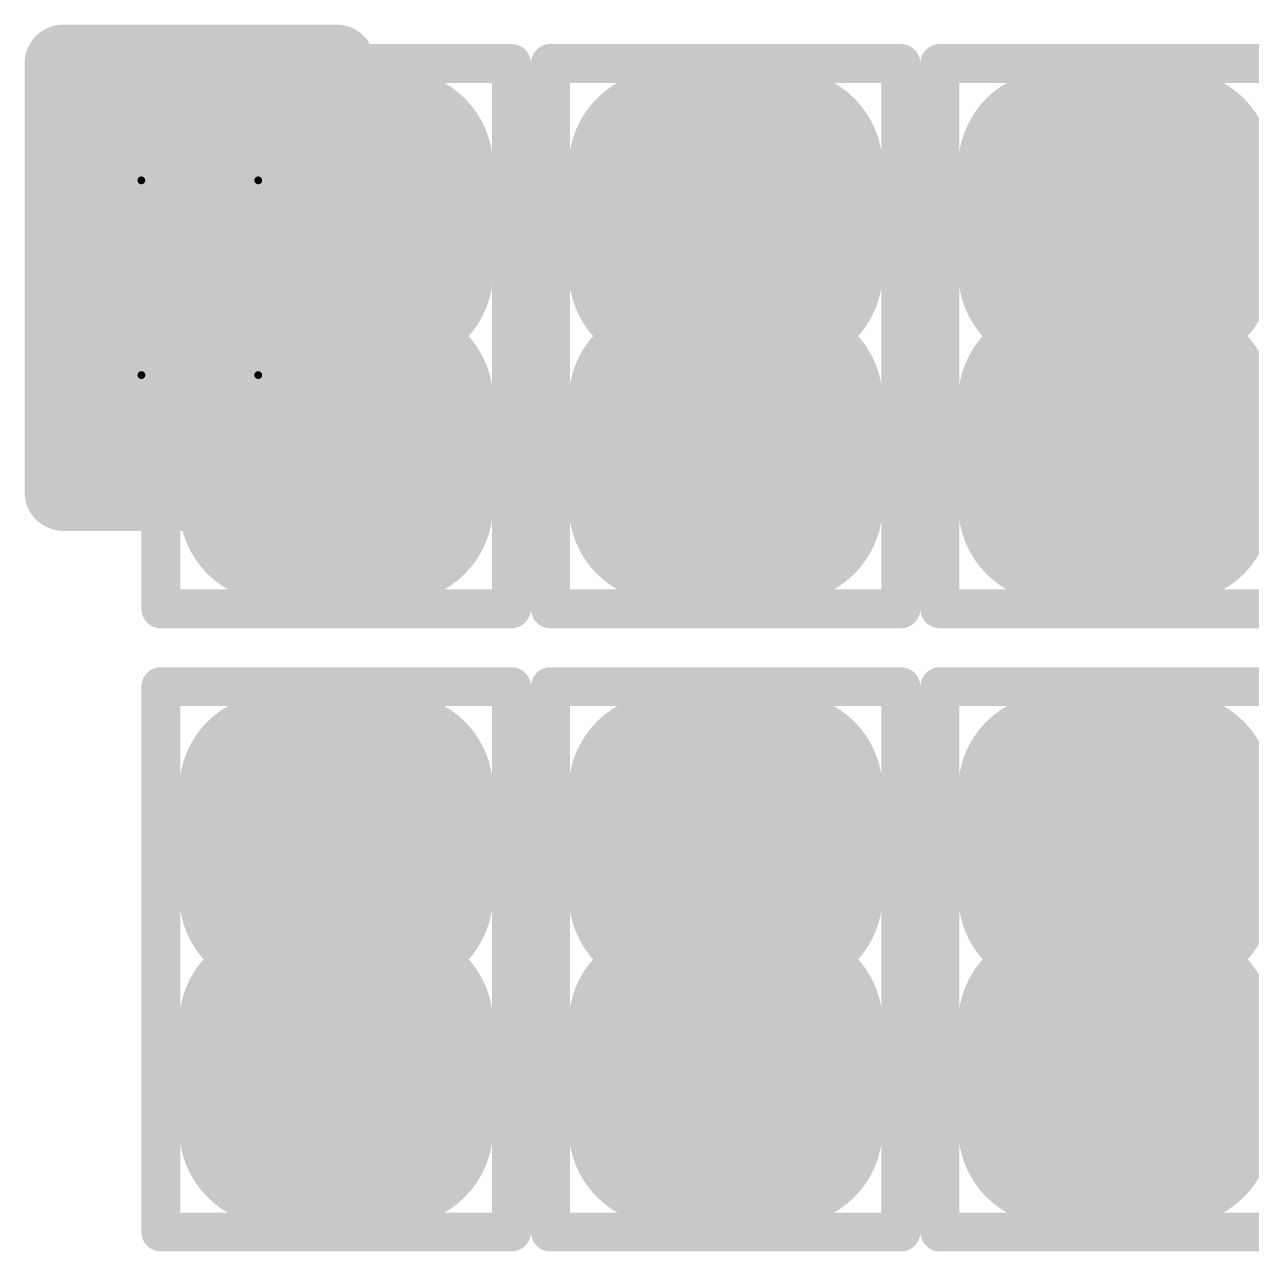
# Model space of a CAD drawing. Header units: millimetres. Extents: x 169 to 355, y 129 to 253.
# Drawn here: x 184.775 to 186.35, y 157.25 to 158.825 of the extents above; entities that cross this region are included whole.
import ezdxf

# ---------------------------------------------------------------- set-up
doc = ezdxf.new("R2010")
doc.units = ezdxf.units.MM
for name, color, linetype in [('BottomLayer', 5, 'Continuous'), ('BottomPaste', 16, 'Continuous'), ('BottomSolder', 6, 'Continuous'), ('Mechanical1', 6, 'Continuous'), ('Mechanical15', 56, 'Continuous'), ('TopLayer', 1, 'Continuous'), ('TopPaste', 8, 'Continuous'), ('TopSolder', 216, 'Continuous')]:
    doc.layers.add(name, color=color, linetype=linetype)

# ---------------------------------------------------------------- blocks, each defined once
blk = doc.blocks.new('R01005_B_1300')
at = {"layer": 'BottomLayer', "const_width": 0.0225}
for points in [[(-0.2287, 0.0775, 1), (-0.2063, 0.0775, 1)], [(-0.0937, 0.0775, 1), (-0.0712, 0.0775, 1)], [(0.0712, 0.0775, 1), (0.0937, 0.0775, 1)], [(0.2063, 0.0775, 1), (0.2287, 0.0775, 1)], [(-0.2287, -0.0775, 1), (-0.2063, -0.0775, 1)], [(-0.0937, -0.0775, 1), (-0.0712, -0.0775, 1)], [(0.0712, -0.0775, 1), (0.0937, -0.0775, 1)], [(0.2063, -0.0775, 1), (0.2287, -0.0775, 1)]]:
    blk.add_lwpolyline(points, format="xyb", close=True, dxfattribs=at)
at = {"layer": 'BottomLayer'}
for points in [[(-0.0825, -0.1), (-0.0825, 0.1), (-0.2175, -0.1), (-0.2175, 0.1)], [(0.2175, -0.1), (0.2175, 0.1), (0.0825, -0.1), (0.0825, 0.1)], [(-0.06, -0.0775), (-0.06, 0.0775), (-0.24, -0.0775), (-0.24, 0.0775)], [(0.24, -0.0775), (0.24, 0.0775), (0.06, -0.0775), (0.06, 0.0775)]]:
    blk.add_solid(points, dxfattribs=at)
at = {"layer": 'BottomPaste', "const_width": 0.0225}
for points in [[(-0.2287, 0.0775, 1), (-0.2063, 0.0775, 1)], [(-0.0937, 0.0775, 1), (-0.0712, 0.0775, 1)], [(0.0712, 0.0775, 1), (0.0937, 0.0775, 1)], [(0.2063, 0.0775, 1), (0.2287, 0.0775, 1)], [(-0.2287, -0.0775, 1), (-0.2063, -0.0775, 1)], [(-0.0937, -0.0775, 1), (-0.0712, -0.0775, 1)], [(0.0712, -0.0775, 1), (0.0937, -0.0775, 1)], [(0.2063, -0.0775, 1), (0.2287, -0.0775, 1)]]:
    blk.add_lwpolyline(points, format="xyb", close=True, dxfattribs=at)
at = {"layer": 'BottomPaste'}
for points in [[(-0.0825, -0.1), (-0.0825, 0.1), (-0.2175, -0.1), (-0.2175, 0.1)], [(0.2175, -0.1), (0.2175, 0.1), (0.0825, -0.1), (0.0825, 0.1)], [(-0.06, -0.0775), (-0.06, 0.0775), (-0.24, -0.0775), (-0.24, 0.0775)], [(0.24, -0.0775), (0.24, 0.0775), (0.06, -0.0775), (0.06, 0.0775)]]:
    blk.add_solid(points, dxfattribs=at)
at = {"layer": 'BottomSolder', "const_width": 0.1241}
for points in [[(-0.2795, 0.0775, 1), (-0.1555, 0.0775, 1)], [(-0.1445, 0.0775, 1), (-0.0204, 0.0775, 1)], [(0.0204, 0.0775, 1), (0.1445, 0.0775, 1)], [(0.1555, 0.0775, 1), (0.2795, 0.0775, 1)], [(-0.2795, -0.0775, 1), (-0.1555, -0.0775, 1)], [(-0.1445, -0.0775, 1), (-0.0204, -0.0775, 1)], [(0.0204, -0.0775, 1), (0.1445, -0.0775, 1)], [(0.1555, -0.0775, 1), (0.2795, -0.0775, 1)]]:
    blk.add_lwpolyline(points, format="xyb", close=True, dxfattribs=at)
at = {"layer": 'BottomSolder'}
for points in [[(-0.0825, -0.2016), (-0.0825, 0.2016), (-0.2175, -0.2016), (-0.2175, 0.2016)], [(0.2175, -0.2016), (0.2175, 0.2016), (0.0825, -0.2016), (0.0825, 0.2016)], [(0.0416, -0.0775), (0.0416, 0.0775), (-0.3416, -0.0775), (-0.3416, 0.0775)], [(0.3416, -0.0775), (0.3416, 0.0775), (-0.0416, -0.0775), (-0.0416, 0.0775)]]:
    blk.add_solid(points, dxfattribs=at)
at = {"layer": 'Mechanical1', "const_width": 0.05}
for points in [[(-0.1999, 0.0999), (-0.1999, -0.1001)], [(-0.1999, 0.0999), (0.2001, 0.0999)], [(0.2001, 0.0999), (0.2001, -0.1001)], [(-0.1999, -0.1001), (0.2001, -0.1001)]]:
    blk.add_lwpolyline(points, dxfattribs=at)
at = {"layer": 'Mechanical1', "const_width": 0.025}
for points in [[(-0.2124, 0.0999, 1), (-0.1874, 0.0999, 1)], [(-0.2124, 0.0999, 1), (-0.1874, 0.0999, 1)], [(0.1876, 0.0999, 1), (0.2126, 0.0999, 1)], [(0.1876, 0.0999, 1), (0.2126, 0.0999, 1)], [(-0.2124, -0.1001, 1), (-0.1874, -0.1001, 1)], [(-0.2124, -0.1001, 1), (-0.1874, -0.1001, 1)], [(0.1876, -0.1001, 1), (0.2126, -0.1001, 1)], [(0.1876, -0.1001, 1), (0.2126, -0.1001, 1)]]:
    blk.add_lwpolyline(points, format="xyb", close=True, dxfattribs=at)
at = {"layer": 'Mechanical15', "const_width": 0.05}
for points in [[(-0.35, 0.225), (-0.35, -0.225)], [(-0.35, 0.225), (0.35, 0.225)], [(0.35, 0.225), (0.35, -0.225)], [(0, 0.125), (0, -0.125)], [(-0.15, 0), (0.15, 0)], [(-0.35, -0.225), (0.35, -0.225)]]:
    blk.add_lwpolyline(points, dxfattribs=at)
at = {"layer": 'Mechanical15', "const_width": 0.025}
for points in [[(-0.3625, 0.225, 1), (-0.3375, 0.225, 1)], [(-0.3625, 0.225, 1), (-0.3375, 0.225, 1)], [(0.3375, 0.225, 1), (0.3625, 0.225, 1)], [(0.3375, 0.225, 1), (0.3625, 0.225, 1)], [(-0.0125, 0.125, 1), (0.0125, 0.125, 1)], [(-0.1625, 0, 1), (-0.1375, 0, 1)], [(0.1375, 0, 1), (0.1625, 0, 1)], [(-0.0125, -0.125, 1), (0.0125, -0.125, 1)], [(-0.3625, -0.225, 1), (-0.3375, -0.225, 1)], [(-0.3625, -0.225, 1), (-0.3375, -0.225, 1)], [(0.3375, -0.225, 1), (0.3625, -0.225, 1)], [(0.3375, -0.225, 1), (0.3625, -0.225, 1)]]:
    blk.add_lwpolyline(points, format="xyb", close=True, dxfattribs=at)
blk = doc.blocks.new('R01005_B_1321')
at = {"layer": 'BottomLayer', "const_width": 0.0225}
for points in [[(-0.2287, 0.0775, 1), (-0.2063, 0.0775, 1)], [(-0.0937, 0.0775, 1), (-0.0712, 0.0775, 1)], [(0.0712, 0.0775, 1), (0.0937, 0.0775, 1)], [(0.2063, 0.0775, 1), (0.2287, 0.0775, 1)], [(-0.2287, -0.0775, 1), (-0.2063, -0.0775, 1)], [(-0.0937, -0.0775, 1), (-0.0712, -0.0775, 1)], [(0.0712, -0.0775, 1), (0.0937, -0.0775, 1)], [(0.2063, -0.0775, 1), (0.2287, -0.0775, 1)]]:
    blk.add_lwpolyline(points, format="xyb", close=True, dxfattribs=at)
at = {"layer": 'BottomLayer'}
for points in [[(-0.0825, -0.1), (-0.0825, 0.1), (-0.2175, -0.1), (-0.2175, 0.1)], [(0.2175, -0.1), (0.2175, 0.1), (0.0825, -0.1), (0.0825, 0.1)], [(-0.06, -0.0775), (-0.06, 0.0775), (-0.24, -0.0775), (-0.24, 0.0775)], [(0.24, -0.0775), (0.24, 0.0775), (0.06, -0.0775), (0.06, 0.0775)]]:
    blk.add_solid(points, dxfattribs=at)
at = {"layer": 'BottomPaste', "const_width": 0.0225}
for points in [[(-0.2287, 0.0775, 1), (-0.2063, 0.0775, 1)], [(-0.0937, 0.0775, 1), (-0.0712, 0.0775, 1)], [(0.0712, 0.0775, 1), (0.0937, 0.0775, 1)], [(0.2063, 0.0775, 1), (0.2287, 0.0775, 1)], [(-0.2287, -0.0775, 1), (-0.2063, -0.0775, 1)], [(-0.0937, -0.0775, 1), (-0.0712, -0.0775, 1)], [(0.0712, -0.0775, 1), (0.0937, -0.0775, 1)], [(0.2063, -0.0775, 1), (0.2287, -0.0775, 1)]]:
    blk.add_lwpolyline(points, format="xyb", close=True, dxfattribs=at)
at = {"layer": 'BottomPaste'}
for points in [[(-0.0825, -0.1), (-0.0825, 0.1), (-0.2175, -0.1), (-0.2175, 0.1)], [(0.2175, -0.1), (0.2175, 0.1), (0.0825, -0.1), (0.0825, 0.1)], [(-0.06, -0.0775), (-0.06, 0.0775), (-0.24, -0.0775), (-0.24, 0.0775)], [(0.24, -0.0775), (0.24, 0.0775), (0.06, -0.0775), (0.06, 0.0775)]]:
    blk.add_solid(points, dxfattribs=at)
at = {"layer": 'BottomSolder', "const_width": 0.1241}
for points in [[(-0.2795, 0.0775, 1), (-0.1555, 0.0775, 1)], [(-0.1445, 0.0775, 1), (-0.0204, 0.0775, 1)], [(0.0204, 0.0775, 1), (0.1445, 0.0775, 1)], [(0.1555, 0.0775, 1), (0.2795, 0.0775, 1)], [(-0.2795, -0.0775, 1), (-0.1555, -0.0775, 1)], [(-0.1445, -0.0775, 1), (-0.0204, -0.0775, 1)], [(0.0204, -0.0775, 1), (0.1445, -0.0775, 1)], [(0.1555, -0.0775, 1), (0.2795, -0.0775, 1)]]:
    blk.add_lwpolyline(points, format="xyb", close=True, dxfattribs=at)
at = {"layer": 'BottomSolder'}
for points in [[(-0.0825, -0.2016), (-0.0825, 0.2016), (-0.2175, -0.2016), (-0.2175, 0.2016)], [(0.2175, -0.2016), (0.2175, 0.2016), (0.0825, -0.2016), (0.0825, 0.2016)], [(0.0416, -0.0775), (0.0416, 0.0775), (-0.3416, -0.0775), (-0.3416, 0.0775)], [(0.3416, -0.0775), (0.3416, 0.0775), (-0.0416, -0.0775), (-0.0416, 0.0775)]]:
    blk.add_solid(points, dxfattribs=at)
at = {"layer": 'Mechanical1', "const_width": 0.05}
for points in [[(-0.1999, 0.0999), (-0.1999, -0.1001)], [(-0.1999, 0.0999), (0.2001, 0.0999)], [(0.2001, 0.0999), (0.2001, -0.1001)], [(-0.1999, -0.1001), (0.2001, -0.1001)]]:
    blk.add_lwpolyline(points, dxfattribs=at)
at = {"layer": 'Mechanical1', "const_width": 0.025}
for points in [[(-0.2124, 0.0999, 1), (-0.1874, 0.0999, 1)], [(-0.2124, 0.0999, 1), (-0.1874, 0.0999, 1)], [(0.1876, 0.0999, 1), (0.2126, 0.0999, 1)], [(0.1876, 0.0999, 1), (0.2126, 0.0999, 1)], [(-0.2124, -0.1001, 1), (-0.1874, -0.1001, 1)], [(-0.2124, -0.1001, 1), (-0.1874, -0.1001, 1)], [(0.1876, -0.1001, 1), (0.2126, -0.1001, 1)], [(0.1876, -0.1001, 1), (0.2126, -0.1001, 1)]]:
    blk.add_lwpolyline(points, format="xyb", close=True, dxfattribs=at)
at = {"layer": 'Mechanical15', "const_width": 0.05}
for points in [[(-0.35, 0.225), (-0.35, -0.225)], [(-0.35, 0.225), (0.35, 0.225)], [(0.35, 0.225), (0.35, -0.225)], [(0, 0.125), (0, -0.125)], [(-0.15, 0), (0.15, 0)], [(-0.35, -0.225), (0.35, -0.225)]]:
    blk.add_lwpolyline(points, dxfattribs=at)
at = {"layer": 'Mechanical15', "const_width": 0.025}
for points in [[(-0.3625, 0.225, 1), (-0.3375, 0.225, 1)], [(-0.3625, 0.225, 1), (-0.3375, 0.225, 1)], [(0.3375, 0.225, 1), (0.3625, 0.225, 1)], [(0.3375, 0.225, 1), (0.3625, 0.225, 1)], [(-0.0125, 0.125, 1), (0.0125, 0.125, 1)], [(-0.1625, 0, 1), (-0.1375, 0, 1)], [(0.1375, 0, 1), (0.1625, 0, 1)], [(-0.0125, -0.125, 1), (0.0125, -0.125, 1)], [(-0.3625, -0.225, 1), (-0.3375, -0.225, 1)], [(-0.3625, -0.225, 1), (-0.3375, -0.225, 1)], [(0.3375, -0.225, 1), (0.3625, -0.225, 1)], [(0.3375, -0.225, 1), (0.3625, -0.225, 1)]]:
    blk.add_lwpolyline(points, format="xyb", close=True, dxfattribs=at)
blk = doc.blocks.new('R01005_B_1365')
at = {"layer": 'BottomLayer', "const_width": 0.0225}
for points in [[(-0.2287, 0.0775, 1), (-0.2063, 0.0775, 1)], [(-0.0937, 0.0775, 1), (-0.0712, 0.0775, 1)], [(0.0712, 0.0775, 1), (0.0937, 0.0775, 1)], [(0.2063, 0.0775, 1), (0.2287, 0.0775, 1)], [(-0.2287, -0.0775, 1), (-0.2063, -0.0775, 1)], [(-0.0937, -0.0775, 1), (-0.0712, -0.0775, 1)], [(0.0712, -0.0775, 1), (0.0937, -0.0775, 1)], [(0.2063, -0.0775, 1), (0.2287, -0.0775, 1)]]:
    blk.add_lwpolyline(points, format="xyb", close=True, dxfattribs=at)
at = {"layer": 'BottomLayer'}
for points in [[(-0.0825, -0.1), (-0.0825, 0.1), (-0.2175, -0.1), (-0.2175, 0.1)], [(0.2175, -0.1), (0.2175, 0.1), (0.0825, -0.1), (0.0825, 0.1)], [(-0.06, -0.0775), (-0.06, 0.0775), (-0.24, -0.0775), (-0.24, 0.0775)], [(0.24, -0.0775), (0.24, 0.0775), (0.06, -0.0775), (0.06, 0.0775)]]:
    blk.add_solid(points, dxfattribs=at)
at = {"layer": 'BottomPaste', "const_width": 0.0225}
for points in [[(-0.2287, 0.0775, 1), (-0.2063, 0.0775, 1)], [(-0.0937, 0.0775, 1), (-0.0712, 0.0775, 1)], [(0.0712, 0.0775, 1), (0.0937, 0.0775, 1)], [(0.2063, 0.0775, 1), (0.2287, 0.0775, 1)], [(-0.2287, -0.0775, 1), (-0.2063, -0.0775, 1)], [(-0.0937, -0.0775, 1), (-0.0712, -0.0775, 1)], [(0.0712, -0.0775, 1), (0.0937, -0.0775, 1)], [(0.2063, -0.0775, 1), (0.2287, -0.0775, 1)]]:
    blk.add_lwpolyline(points, format="xyb", close=True, dxfattribs=at)
at = {"layer": 'BottomPaste'}
for points in [[(-0.0825, -0.1), (-0.0825, 0.1), (-0.2175, -0.1), (-0.2175, 0.1)], [(0.2175, -0.1), (0.2175, 0.1), (0.0825, -0.1), (0.0825, 0.1)], [(-0.06, -0.0775), (-0.06, 0.0775), (-0.24, -0.0775), (-0.24, 0.0775)], [(0.24, -0.0775), (0.24, 0.0775), (0.06, -0.0775), (0.06, 0.0775)]]:
    blk.add_solid(points, dxfattribs=at)
at = {"layer": 'BottomSolder', "const_width": 0.1241}
for points in [[(-0.2795, 0.0775, 1), (-0.1555, 0.0775, 1)], [(-0.1445, 0.0775, 1), (-0.0204, 0.0775, 1)], [(0.0204, 0.0775, 1), (0.1445, 0.0775, 1)], [(0.1555, 0.0775, 1), (0.2795, 0.0775, 1)], [(-0.2795, -0.0775, 1), (-0.1555, -0.0775, 1)], [(-0.1445, -0.0775, 1), (-0.0204, -0.0775, 1)], [(0.0204, -0.0775, 1), (0.1445, -0.0775, 1)], [(0.1555, -0.0775, 1), (0.2795, -0.0775, 1)]]:
    blk.add_lwpolyline(points, format="xyb", close=True, dxfattribs=at)
at = {"layer": 'BottomSolder'}
for points in [[(-0.0825, -0.2016), (-0.0825, 0.2016), (-0.2175, -0.2016), (-0.2175, 0.2016)], [(0.2175, -0.2016), (0.2175, 0.2016), (0.0825, -0.2016), (0.0825, 0.2016)], [(0.0416, -0.0775), (0.0416, 0.0775), (-0.3416, -0.0775), (-0.3416, 0.0775)], [(0.3416, -0.0775), (0.3416, 0.0775), (-0.0416, -0.0775), (-0.0416, 0.0775)]]:
    blk.add_solid(points, dxfattribs=at)
at = {"layer": 'Mechanical1', "const_width": 0.05}
for points in [[(-0.1999, 0.0999), (-0.1999, -0.1001)], [(-0.1999, 0.0999), (0.2001, 0.0999)], [(0.2001, 0.0999), (0.2001, -0.1001)], [(-0.1999, -0.1001), (0.2001, -0.1001)]]:
    blk.add_lwpolyline(points, dxfattribs=at)
at = {"layer": 'Mechanical1', "const_width": 0.025}
for points in [[(-0.2124, 0.0999, 1), (-0.1874, 0.0999, 1)], [(-0.2124, 0.0999, 1), (-0.1874, 0.0999, 1)], [(0.1876, 0.0999, 1), (0.2126, 0.0999, 1)], [(0.1876, 0.0999, 1), (0.2126, 0.0999, 1)], [(-0.2124, -0.1001, 1), (-0.1874, -0.1001, 1)], [(-0.2124, -0.1001, 1), (-0.1874, -0.1001, 1)], [(0.1876, -0.1001, 1), (0.2126, -0.1001, 1)], [(0.1876, -0.1001, 1), (0.2126, -0.1001, 1)]]:
    blk.add_lwpolyline(points, format="xyb", close=True, dxfattribs=at)
at = {"layer": 'Mechanical15', "const_width": 0.05}
for points in [[(-0.35, 0.225), (-0.35, -0.225)], [(-0.35, 0.225), (0.35, 0.225)], [(0.35, 0.225), (0.35, -0.225)], [(0, 0.125), (0, -0.125)], [(-0.15, 0), (0.15, 0)], [(-0.35, -0.225), (0.35, -0.225)]]:
    blk.add_lwpolyline(points, dxfattribs=at)
at = {"layer": 'Mechanical15', "const_width": 0.025}
for points in [[(-0.3625, 0.225, 1), (-0.3375, 0.225, 1)], [(-0.3625, 0.225, 1), (-0.3375, 0.225, 1)], [(0.3375, 0.225, 1), (0.3625, 0.225, 1)], [(0.3375, 0.225, 1), (0.3625, 0.225, 1)], [(-0.0125, 0.125, 1), (0.0125, 0.125, 1)], [(-0.1625, 0, 1), (-0.1375, 0, 1)], [(0.1375, 0, 1), (0.1625, 0, 1)], [(-0.0125, -0.125, 1), (0.0125, -0.125, 1)], [(-0.3625, -0.225, 1), (-0.3375, -0.225, 1)], [(-0.3625, -0.225, 1), (-0.3375, -0.225, 1)], [(0.3375, -0.225, 1), (0.3625, -0.225, 1)], [(0.3375, -0.225, 1), (0.3625, -0.225, 1)]]:
    blk.add_lwpolyline(points, format="xyb", close=True, dxfattribs=at)
blk = doc.blocks.new('R01005_B_1372')
at = {"layer": 'BottomLayer', "const_width": 0.0225}
for points in [[(-0.2287, 0.0775, 1), (-0.2063, 0.0775, 1)], [(-0.0937, 0.0775, 1), (-0.0712, 0.0775, 1)], [(0.0712, 0.0775, 1), (0.0937, 0.0775, 1)], [(0.2063, 0.0775, 1), (0.2287, 0.0775, 1)], [(-0.2287, -0.0775, 1), (-0.2063, -0.0775, 1)], [(-0.0937, -0.0775, 1), (-0.0712, -0.0775, 1)], [(0.0712, -0.0775, 1), (0.0937, -0.0775, 1)], [(0.2063, -0.0775, 1), (0.2287, -0.0775, 1)]]:
    blk.add_lwpolyline(points, format="xyb", close=True, dxfattribs=at)
at = {"layer": 'BottomLayer'}
for points in [[(-0.0825, -0.1), (-0.0825, 0.1), (-0.2175, -0.1), (-0.2175, 0.1)], [(0.2175, -0.1), (0.2175, 0.1), (0.0825, -0.1), (0.0825, 0.1)], [(-0.06, -0.0775), (-0.06, 0.0775), (-0.24, -0.0775), (-0.24, 0.0775)], [(0.24, -0.0775), (0.24, 0.0775), (0.06, -0.0775), (0.06, 0.0775)]]:
    blk.add_solid(points, dxfattribs=at)
at = {"layer": 'BottomPaste', "const_width": 0.0225}
for points in [[(-0.2287, 0.0775, 1), (-0.2063, 0.0775, 1)], [(-0.0937, 0.0775, 1), (-0.0712, 0.0775, 1)], [(0.0712, 0.0775, 1), (0.0937, 0.0775, 1)], [(0.2063, 0.0775, 1), (0.2287, 0.0775, 1)], [(-0.2287, -0.0775, 1), (-0.2063, -0.0775, 1)], [(-0.0937, -0.0775, 1), (-0.0712, -0.0775, 1)], [(0.0712, -0.0775, 1), (0.0937, -0.0775, 1)], [(0.2063, -0.0775, 1), (0.2287, -0.0775, 1)]]:
    blk.add_lwpolyline(points, format="xyb", close=True, dxfattribs=at)
at = {"layer": 'BottomPaste'}
for points in [[(-0.0825, -0.1), (-0.0825, 0.1), (-0.2175, -0.1), (-0.2175, 0.1)], [(0.2175, -0.1), (0.2175, 0.1), (0.0825, -0.1), (0.0825, 0.1)], [(-0.06, -0.0775), (-0.06, 0.0775), (-0.24, -0.0775), (-0.24, 0.0775)], [(0.24, -0.0775), (0.24, 0.0775), (0.06, -0.0775), (0.06, 0.0775)]]:
    blk.add_solid(points, dxfattribs=at)
at = {"layer": 'BottomSolder', "const_width": 0.1241}
for points in [[(-0.2795, 0.0775, 1), (-0.1555, 0.0775, 1)], [(-0.1445, 0.0775, 1), (-0.0204, 0.0775, 1)], [(0.0204, 0.0775, 1), (0.1445, 0.0775, 1)], [(0.1555, 0.0775, 1), (0.2795, 0.0775, 1)], [(-0.2795, -0.0775, 1), (-0.1555, -0.0775, 1)], [(-0.1445, -0.0775, 1), (-0.0204, -0.0775, 1)], [(0.0204, -0.0775, 1), (0.1445, -0.0775, 1)], [(0.1555, -0.0775, 1), (0.2795, -0.0775, 1)]]:
    blk.add_lwpolyline(points, format="xyb", close=True, dxfattribs=at)
at = {"layer": 'BottomSolder'}
for points in [[(-0.0825, -0.2016), (-0.0825, 0.2016), (-0.2175, -0.2016), (-0.2175, 0.2016)], [(0.2175, -0.2016), (0.2175, 0.2016), (0.0825, -0.2016), (0.0825, 0.2016)], [(0.0416, -0.0775), (0.0416, 0.0775), (-0.3416, -0.0775), (-0.3416, 0.0775)], [(0.3416, -0.0775), (0.3416, 0.0775), (-0.0416, -0.0775), (-0.0416, 0.0775)]]:
    blk.add_solid(points, dxfattribs=at)
at = {"layer": 'Mechanical1', "const_width": 0.05}
for points in [[(-0.1999, 0.0999), (-0.1999, -0.1001)], [(-0.1999, 0.0999), (0.2001, 0.0999)], [(0.2001, 0.0999), (0.2001, -0.1001)], [(-0.1999, -0.1001), (0.2001, -0.1001)]]:
    blk.add_lwpolyline(points, dxfattribs=at)
at = {"layer": 'Mechanical1', "const_width": 0.025}
for points in [[(-0.2124, 0.0999, 1), (-0.1874, 0.0999, 1)], [(-0.2124, 0.0999, 1), (-0.1874, 0.0999, 1)], [(0.1876, 0.0999, 1), (0.2126, 0.0999, 1)], [(0.1876, 0.0999, 1), (0.2126, 0.0999, 1)], [(-0.2124, -0.1001, 1), (-0.1874, -0.1001, 1)], [(-0.2124, -0.1001, 1), (-0.1874, -0.1001, 1)], [(0.1876, -0.1001, 1), (0.2126, -0.1001, 1)], [(0.1876, -0.1001, 1), (0.2126, -0.1001, 1)]]:
    blk.add_lwpolyline(points, format="xyb", close=True, dxfattribs=at)
at = {"layer": 'Mechanical15', "const_width": 0.05}
for points in [[(-0.35, 0.225), (-0.35, -0.225)], [(-0.35, 0.225), (0.35, 0.225)], [(0.35, 0.225), (0.35, -0.225)], [(0, 0.125), (0, -0.125)], [(-0.15, 0), (0.15, 0)], [(-0.35, -0.225), (0.35, -0.225)]]:
    blk.add_lwpolyline(points, dxfattribs=at)
at = {"layer": 'Mechanical15', "const_width": 0.025}
for points in [[(-0.3625, 0.225, 1), (-0.3375, 0.225, 1)], [(-0.3625, 0.225, 1), (-0.3375, 0.225, 1)], [(0.3375, 0.225, 1), (0.3625, 0.225, 1)], [(0.3375, 0.225, 1), (0.3625, 0.225, 1)], [(-0.0125, 0.125, 1), (0.0125, 0.125, 1)], [(-0.1625, 0, 1), (-0.1375, 0, 1)], [(0.1375, 0, 1), (0.1625, 0, 1)], [(-0.0125, -0.125, 1), (0.0125, -0.125, 1)], [(-0.3625, -0.225, 1), (-0.3375, -0.225, 1)], [(-0.3625, -0.225, 1), (-0.3375, -0.225, 1)], [(0.3375, -0.225, 1), (0.3625, -0.225, 1)], [(0.3375, -0.225, 1), (0.3625, -0.225, 1)]]:
    blk.add_lwpolyline(points, format="xyb", close=True, dxfattribs=at)
blk = doc.blocks.new('R01005_B_1373')
at = {"layer": 'BottomLayer', "const_width": 0.0225}
for points in [[(-0.2287, 0.0775, 1), (-0.2063, 0.0775, 1)], [(-0.0937, 0.0775, 1), (-0.0712, 0.0775, 1)], [(0.0712, 0.0775, 1), (0.0937, 0.0775, 1)], [(0.2063, 0.0775, 1), (0.2287, 0.0775, 1)], [(-0.2287, -0.0775, 1), (-0.2063, -0.0775, 1)], [(-0.0937, -0.0775, 1), (-0.0712, -0.0775, 1)], [(0.0712, -0.0775, 1), (0.0937, -0.0775, 1)], [(0.2063, -0.0775, 1), (0.2287, -0.0775, 1)]]:
    blk.add_lwpolyline(points, format="xyb", close=True, dxfattribs=at)
at = {"layer": 'BottomLayer'}
for points in [[(-0.0825, -0.1), (-0.0825, 0.1), (-0.2175, -0.1), (-0.2175, 0.1)], [(0.2175, -0.1), (0.2175, 0.1), (0.0825, -0.1), (0.0825, 0.1)], [(-0.06, -0.0775), (-0.06, 0.0775), (-0.24, -0.0775), (-0.24, 0.0775)], [(0.24, -0.0775), (0.24, 0.0775), (0.06, -0.0775), (0.06, 0.0775)]]:
    blk.add_solid(points, dxfattribs=at)
at = {"layer": 'BottomPaste', "const_width": 0.0225}
for points in [[(-0.2287, 0.0775, 1), (-0.2063, 0.0775, 1)], [(-0.0937, 0.0775, 1), (-0.0712, 0.0775, 1)], [(0.0712, 0.0775, 1), (0.0937, 0.0775, 1)], [(0.2063, 0.0775, 1), (0.2287, 0.0775, 1)], [(-0.2287, -0.0775, 1), (-0.2063, -0.0775, 1)], [(-0.0937, -0.0775, 1), (-0.0712, -0.0775, 1)], [(0.0712, -0.0775, 1), (0.0937, -0.0775, 1)], [(0.2063, -0.0775, 1), (0.2287, -0.0775, 1)]]:
    blk.add_lwpolyline(points, format="xyb", close=True, dxfattribs=at)
at = {"layer": 'BottomPaste'}
for points in [[(-0.0825, -0.1), (-0.0825, 0.1), (-0.2175, -0.1), (-0.2175, 0.1)], [(0.2175, -0.1), (0.2175, 0.1), (0.0825, -0.1), (0.0825, 0.1)], [(-0.06, -0.0775), (-0.06, 0.0775), (-0.24, -0.0775), (-0.24, 0.0775)], [(0.24, -0.0775), (0.24, 0.0775), (0.06, -0.0775), (0.06, 0.0775)]]:
    blk.add_solid(points, dxfattribs=at)
at = {"layer": 'BottomSolder', "const_width": 0.1241}
for points in [[(-0.2795, 0.0775, 1), (-0.1555, 0.0775, 1)], [(-0.1445, 0.0775, 1), (-0.0204, 0.0775, 1)], [(0.0204, 0.0775, 1), (0.1445, 0.0775, 1)], [(0.1555, 0.0775, 1), (0.2795, 0.0775, 1)], [(-0.2795, -0.0775, 1), (-0.1555, -0.0775, 1)], [(-0.1445, -0.0775, 1), (-0.0204, -0.0775, 1)], [(0.0204, -0.0775, 1), (0.1445, -0.0775, 1)], [(0.1555, -0.0775, 1), (0.2795, -0.0775, 1)]]:
    blk.add_lwpolyline(points, format="xyb", close=True, dxfattribs=at)
at = {"layer": 'BottomSolder'}
for points in [[(-0.0825, -0.2016), (-0.0825, 0.2016), (-0.2175, -0.2016), (-0.2175, 0.2016)], [(0.2175, -0.2016), (0.2175, 0.2016), (0.0825, -0.2016), (0.0825, 0.2016)], [(0.0416, -0.0775), (0.0416, 0.0775), (-0.3416, -0.0775), (-0.3416, 0.0775)], [(0.3416, -0.0775), (0.3416, 0.0775), (-0.0416, -0.0775), (-0.0416, 0.0775)]]:
    blk.add_solid(points, dxfattribs=at)
at = {"layer": 'Mechanical1', "const_width": 0.05}
for points in [[(-0.1999, 0.0999), (-0.1999, -0.1001)], [(-0.1999, 0.0999), (0.2001, 0.0999)], [(0.2001, 0.0999), (0.2001, -0.1001)], [(-0.1999, -0.1001), (0.2001, -0.1001)]]:
    blk.add_lwpolyline(points, dxfattribs=at)
at = {"layer": 'Mechanical1', "const_width": 0.025}
for points in [[(-0.2124, 0.0999, 1), (-0.1874, 0.0999, 1)], [(-0.2124, 0.0999, 1), (-0.1874, 0.0999, 1)], [(0.1876, 0.0999, 1), (0.2126, 0.0999, 1)], [(0.1876, 0.0999, 1), (0.2126, 0.0999, 1)], [(-0.2124, -0.1001, 1), (-0.1874, -0.1001, 1)], [(-0.2124, -0.1001, 1), (-0.1874, -0.1001, 1)], [(0.1876, -0.1001, 1), (0.2126, -0.1001, 1)], [(0.1876, -0.1001, 1), (0.2126, -0.1001, 1)]]:
    blk.add_lwpolyline(points, format="xyb", close=True, dxfattribs=at)
at = {"layer": 'Mechanical15', "const_width": 0.05}
for points in [[(-0.35, 0.225), (-0.35, -0.225)], [(-0.35, 0.225), (0.35, 0.225)], [(0.35, 0.225), (0.35, -0.225)], [(0, 0.125), (0, -0.125)], [(-0.15, 0), (0.15, 0)], [(-0.35, -0.225), (0.35, -0.225)]]:
    blk.add_lwpolyline(points, dxfattribs=at)
at = {"layer": 'Mechanical15', "const_width": 0.025}
for points in [[(-0.3625, 0.225, 1), (-0.3375, 0.225, 1)], [(-0.3625, 0.225, 1), (-0.3375, 0.225, 1)], [(0.3375, 0.225, 1), (0.3625, 0.225, 1)], [(0.3375, 0.225, 1), (0.3625, 0.225, 1)], [(-0.0125, 0.125, 1), (0.0125, 0.125, 1)], [(-0.1625, 0, 1), (-0.1375, 0, 1)], [(0.1375, 0, 1), (0.1625, 0, 1)], [(-0.0125, -0.125, 1), (0.0125, -0.125, 1)], [(-0.3625, -0.225, 1), (-0.3375, -0.225, 1)], [(-0.3625, -0.225, 1), (-0.3375, -0.225, 1)], [(0.3375, -0.225, 1), (0.3625, -0.225, 1)], [(0.3375, -0.225, 1), (0.3625, -0.225, 1)]]:
    blk.add_lwpolyline(points, format="xyb", close=True, dxfattribs=at)
blk = doc.blocks.new('R01005_B_1374')
at = {"layer": 'BottomLayer', "const_width": 0.0225}
for points in [[(-0.2287, 0.0775, 1), (-0.2063, 0.0775, 1)], [(-0.0937, 0.0775, 1), (-0.0712, 0.0775, 1)], [(0.0712, 0.0775, 1), (0.0937, 0.0775, 1)], [(0.2063, 0.0775, 1), (0.2287, 0.0775, 1)], [(-0.2287, -0.0775, 1), (-0.2063, -0.0775, 1)], [(-0.0937, -0.0775, 1), (-0.0712, -0.0775, 1)], [(0.0712, -0.0775, 1), (0.0937, -0.0775, 1)], [(0.2063, -0.0775, 1), (0.2287, -0.0775, 1)]]:
    blk.add_lwpolyline(points, format="xyb", close=True, dxfattribs=at)
at = {"layer": 'BottomLayer'}
for points in [[(-0.0825, -0.1), (-0.0825, 0.1), (-0.2175, -0.1), (-0.2175, 0.1)], [(0.2175, -0.1), (0.2175, 0.1), (0.0825, -0.1), (0.0825, 0.1)], [(-0.06, -0.0775), (-0.06, 0.0775), (-0.24, -0.0775), (-0.24, 0.0775)], [(0.24, -0.0775), (0.24, 0.0775), (0.06, -0.0775), (0.06, 0.0775)]]:
    blk.add_solid(points, dxfattribs=at)
at = {"layer": 'BottomPaste', "const_width": 0.0225}
for points in [[(-0.2287, 0.0775, 1), (-0.2063, 0.0775, 1)], [(-0.0937, 0.0775, 1), (-0.0712, 0.0775, 1)], [(0.0712, 0.0775, 1), (0.0937, 0.0775, 1)], [(0.2063, 0.0775, 1), (0.2287, 0.0775, 1)], [(-0.2287, -0.0775, 1), (-0.2063, -0.0775, 1)], [(-0.0937, -0.0775, 1), (-0.0712, -0.0775, 1)], [(0.0712, -0.0775, 1), (0.0937, -0.0775, 1)], [(0.2063, -0.0775, 1), (0.2287, -0.0775, 1)]]:
    blk.add_lwpolyline(points, format="xyb", close=True, dxfattribs=at)
at = {"layer": 'BottomPaste'}
for points in [[(-0.0825, -0.1), (-0.0825, 0.1), (-0.2175, -0.1), (-0.2175, 0.1)], [(0.2175, -0.1), (0.2175, 0.1), (0.0825, -0.1), (0.0825, 0.1)], [(-0.06, -0.0775), (-0.06, 0.0775), (-0.24, -0.0775), (-0.24, 0.0775)], [(0.24, -0.0775), (0.24, 0.0775), (0.06, -0.0775), (0.06, 0.0775)]]:
    blk.add_solid(points, dxfattribs=at)
at = {"layer": 'BottomSolder', "const_width": 0.1241}
for points in [[(-0.2795, 0.0775, 1), (-0.1555, 0.0775, 1)], [(-0.1445, 0.0775, 1), (-0.0204, 0.0775, 1)], [(0.0204, 0.0775, 1), (0.1445, 0.0775, 1)], [(0.1555, 0.0775, 1), (0.2795, 0.0775, 1)], [(-0.2795, -0.0775, 1), (-0.1555, -0.0775, 1)], [(-0.1445, -0.0775, 1), (-0.0204, -0.0775, 1)], [(0.0204, -0.0775, 1), (0.1445, -0.0775, 1)], [(0.1555, -0.0775, 1), (0.2795, -0.0775, 1)]]:
    blk.add_lwpolyline(points, format="xyb", close=True, dxfattribs=at)
at = {"layer": 'BottomSolder'}
for points in [[(-0.0825, -0.2016), (-0.0825, 0.2016), (-0.2175, -0.2016), (-0.2175, 0.2016)], [(0.2175, -0.2016), (0.2175, 0.2016), (0.0825, -0.2016), (0.0825, 0.2016)], [(0.0416, -0.0775), (0.0416, 0.0775), (-0.3416, -0.0775), (-0.3416, 0.0775)], [(0.3416, -0.0775), (0.3416, 0.0775), (-0.0416, -0.0775), (-0.0416, 0.0775)]]:
    blk.add_solid(points, dxfattribs=at)
at = {"layer": 'Mechanical1', "const_width": 0.05}
for points in [[(-0.1999, 0.0999), (-0.1999, -0.1001)], [(-0.1999, 0.0999), (0.2001, 0.0999)], [(0.2001, 0.0999), (0.2001, -0.1001)], [(-0.1999, -0.1001), (0.2001, -0.1001)]]:
    blk.add_lwpolyline(points, dxfattribs=at)
at = {"layer": 'Mechanical1', "const_width": 0.025}
for points in [[(-0.2124, 0.0999, 1), (-0.1874, 0.0999, 1)], [(-0.2124, 0.0999, 1), (-0.1874, 0.0999, 1)], [(0.1876, 0.0999, 1), (0.2126, 0.0999, 1)], [(0.1876, 0.0999, 1), (0.2126, 0.0999, 1)], [(-0.2124, -0.1001, 1), (-0.1874, -0.1001, 1)], [(-0.2124, -0.1001, 1), (-0.1874, -0.1001, 1)], [(0.1876, -0.1001, 1), (0.2126, -0.1001, 1)], [(0.1876, -0.1001, 1), (0.2126, -0.1001, 1)]]:
    blk.add_lwpolyline(points, format="xyb", close=True, dxfattribs=at)
at = {"layer": 'Mechanical15', "const_width": 0.05}
for points in [[(-0.35, 0.225), (-0.35, -0.225)], [(-0.35, 0.225), (0.35, 0.225)], [(0.35, 0.225), (0.35, -0.225)], [(0, 0.125), (0, -0.125)], [(-0.15, 0), (0.15, 0)], [(-0.35, -0.225), (0.35, -0.225)]]:
    blk.add_lwpolyline(points, dxfattribs=at)
at = {"layer": 'Mechanical15', "const_width": 0.025}
for points in [[(-0.3625, 0.225, 1), (-0.3375, 0.225, 1)], [(-0.3625, 0.225, 1), (-0.3375, 0.225, 1)], [(0.3375, 0.225, 1), (0.3625, 0.225, 1)], [(0.3375, 0.225, 1), (0.3625, 0.225, 1)], [(-0.0125, 0.125, 1), (0.0125, 0.125, 1)], [(-0.1625, 0, 1), (-0.1375, 0, 1)], [(0.1375, 0, 1), (0.1625, 0, 1)], [(-0.0125, -0.125, 1), (0.0125, -0.125, 1)], [(-0.3625, -0.225, 1), (-0.3375, -0.225, 1)], [(-0.3625, -0.225, 1), (-0.3375, -0.225, 1)], [(0.3375, -0.225, 1), (0.3625, -0.225, 1)], [(0.3375, -0.225, 1), (0.3625, -0.225, 1)]]:
    blk.add_lwpolyline(points, format="xyb", close=True, dxfattribs=at)
blk = doc.blocks.new('R03015_1405')
at = {"layer": 'Mechanical1'}
for points, const_width in [([(-0.1499, 0.0751), (0.15, 0.0751)], 0.05), ([(-0.1499, 0.0751), (-0.1499, -0.0749)], 0.05), ([(0.15, 0.0751), (0.15, -0.0749)], 0.05), ([(-0.125, 0.075), (0.125, 0.075)], 0.01), ([(-0.125, 0.075), (-0.125, -0.075)], 0.01), ([(0.125, 0.075), (0.125, -0.075)], 0.01), ([(-0.1499, -0.0749), (0.15, -0.0749)], 0.05), ([(-0.125, -0.075), (0.125, -0.075)], 0.01)]:
    blk.add_lwpolyline(points, dxfattribs=dict(at, const_width=const_width))
for points, const_width in [([(-0.1624, 0.0751, 1), (-0.1374, 0.0751, 1)], 0.025), ([(-0.1624, 0.0751, 1), (-0.1374, 0.0751, 1)], 0.025), ([(0.1375, 0.0751, 1), (0.1625, 0.0751, 1)], 0.025), ([(0.1375, 0.0751, 1), (0.1625, 0.0751, 1)], 0.025), ([(-0.1275, 0.075, 1), (-0.1225, 0.075, 1)], 0.005), ([(-0.1275, 0.075, 1), (-0.1225, 0.075, 1)], 0.005), ([(0.1225, 0.075, 1), (0.1275, 0.075, 1)], 0.005), ([(0.1225, 0.075, 1), (0.1275, 0.075, 1)], 0.005), ([(-0.1624, -0.0749, 1), (-0.1374, -0.0749, 1)], 0.025), ([(-0.1624, -0.0749, 1), (-0.1374, -0.0749, 1)], 0.025), ([(0.1375, -0.0749, 1), (0.1625, -0.0749, 1)], 0.025), ([(0.1375, -0.0749, 1), (0.1625, -0.0749, 1)], 0.025), ([(-0.1275, -0.075, 1), (-0.1225, -0.075, 1)], 0.005), ([(-0.1275, -0.075, 1), (-0.1225, -0.075, 1)], 0.005), ([(0.1225, -0.075, 1), (0.1275, -0.075, 1)], 0.005), ([(0.1225, -0.075, 1), (0.1275, -0.075, 1)], 0.005)]:
    blk.add_lwpolyline(points, format="xyb", close=True, dxfattribs=dict(at, const_width=const_width))
at = {"layer": 'Mechanical15', "const_width": 0.1}
for points in [[(-0.275, 0.175), (0.275, 0.175)], [(-0.275, 0.175), (-0.275, -0.175)], [(0.275, 0.175), (0.275, -0.175)], [(-0.275, -0.175), (0.275, -0.175)]]:
    blk.add_lwpolyline(points, dxfattribs=at)
at = {"layer": 'Mechanical15', "const_width": 0.05}
for points in [[(-0.3, 0.175, 1), (-0.25, 0.175, 1)], [(-0.3, 0.175, 1), (-0.25, 0.175, 1)], [(0.25, 0.175, 1), (0.3, 0.175, 1)], [(0.25, 0.175, 1), (0.3, 0.175, 1)], [(-0.3, -0.175, 1), (-0.25, -0.175, 1)], [(-0.3, -0.175, 1), (-0.25, -0.175, 1)], [(0.25, -0.175, 1), (0.3, -0.175, 1)], [(0.25, -0.175, 1), (0.3, -0.175, 1)]]:
    blk.add_lwpolyline(points, format="xyb", close=True, dxfattribs=at)
at = {"layer": 'TopLayer', "const_width": 0.025}
for points in [[(-0.1575, 0.05, 1), (-0.1325, 0.05, 1)], [(-0.1075, 0.05, 1), (-0.0825, 0.05, 1)], [(0.0825, 0.05, 1), (0.1075, 0.05, 1)], [(0.1325, 0.05, 1), (0.1575, 0.05, 1)], [(-0.1575, -0.05, 1), (-0.1325, -0.05, 1)], [(-0.1075, -0.05, 1), (-0.0825, -0.05, 1)], [(0.0825, -0.05, 1), (0.1075, -0.05, 1)], [(0.1325, -0.05, 1), (0.1575, -0.05, 1)]]:
    blk.add_lwpolyline(points, format="xyb", close=True, dxfattribs=at)
at = {"layer": 'TopLayer'}
for points in [[(-0.145, 0.075), (-0.145, -0.075), (-0.095, 0.075), (-0.095, -0.075)], [(0.095, 0.075), (0.095, -0.075), (0.145, 0.075), (0.145, -0.075)], [(-0.17, 0.05), (-0.17, -0.05), (-0.07, 0.05), (-0.07, -0.05)], [(0.07, 0.05), (0.07, -0.05), (0.17, 0.05), (0.17, -0.05)]]:
    blk.add_solid(points, dxfattribs=at)
at = {"layer": 'TopPaste', "const_width": 0.025}
for points in [[(-0.1575, 0.05, 1), (-0.1325, 0.05, 1)], [(-0.1075, 0.05, 1), (-0.0825, 0.05, 1)], [(0.0825, 0.05, 1), (0.1075, 0.05, 1)], [(0.1325, 0.05, 1), (0.1575, 0.05, 1)], [(-0.1575, -0.05, 1), (-0.1325, -0.05, 1)], [(-0.1075, -0.05, 1), (-0.0825, -0.05, 1)], [(0.0825, -0.05, 1), (0.1075, -0.05, 1)], [(0.1325, -0.05, 1), (0.1575, -0.05, 1)]]:
    blk.add_lwpolyline(points, format="xyb", close=True, dxfattribs=at)
at = {"layer": 'TopPaste'}
for points in [[(-0.145, 0.075), (-0.145, -0.075), (-0.095, 0.075), (-0.095, -0.075)], [(0.095, 0.075), (0.095, -0.075), (0.145, 0.075), (0.145, -0.075)], [(-0.17, 0.05), (-0.17, -0.05), (-0.07, 0.05), (-0.07, -0.05)], [(0.07, 0.05), (0.07, -0.05), (0.17, 0.05), (0.17, -0.05)]]:
    blk.add_solid(points, dxfattribs=at)
at = {"layer": 'TopSolder', "const_width": 0.1266}
for points in [[(-0.2083, 0.05, 1), (-0.0817, 0.05, 1)], [(-0.1583, 0.05, 1), (-0.0317, 0.05, 1)], [(0.0317, 0.05, 1), (0.1583, 0.05, 1)], [(0.0817, 0.05, 1), (0.2083, 0.05, 1)], [(-0.2083, -0.05, 1), (-0.0817, -0.05, 1)], [(-0.1583, -0.05, 1), (-0.0317, -0.05, 1)], [(0.0317, -0.05, 1), (0.1583, -0.05, 1)], [(0.0817, -0.05, 1), (0.2083, -0.05, 1)]]:
    blk.add_lwpolyline(points, format="xyb", close=True, dxfattribs=at)
at = {"layer": 'TopSolder'}
for points in [[(-0.145, 0.1766), (-0.145, -0.1766), (-0.095, 0.1766), (-0.095, -0.1766)], [(0.095, 0.1766), (0.095, -0.1766), (0.145, 0.1766), (0.145, -0.1766)], [(-0.2716, 0.05), (-0.2716, -0.05), (0.0316, 0.05), (0.0316, -0.05)], [(-0.0316, 0.05), (-0.0316, -0.05), (0.2716, 0.05), (0.2716, -0.05)]]:
    blk.add_solid(points, dxfattribs=at)

msp = doc.modelspace()

# ---------------------------------------------------------------- block references
at = {"rotation": 90}
for name, p in [('R03015_1405', (185, 158.5)), ('R01005_B_1365', (185.175, 158.425)), ('R01005_B_1374', (185.675, 158.425)), ('R01005_B_1300', (186.175, 158.425)), ('R01005_B_1373', (185.175, 157.625)), ('R01005_B_1321', (185.675, 157.625)), ('R01005_B_1372', (186.175, 157.625))]:
    msp.add_blockref(name, p, dxfattribs=at)

doc.saveas('drawing.dxf')
